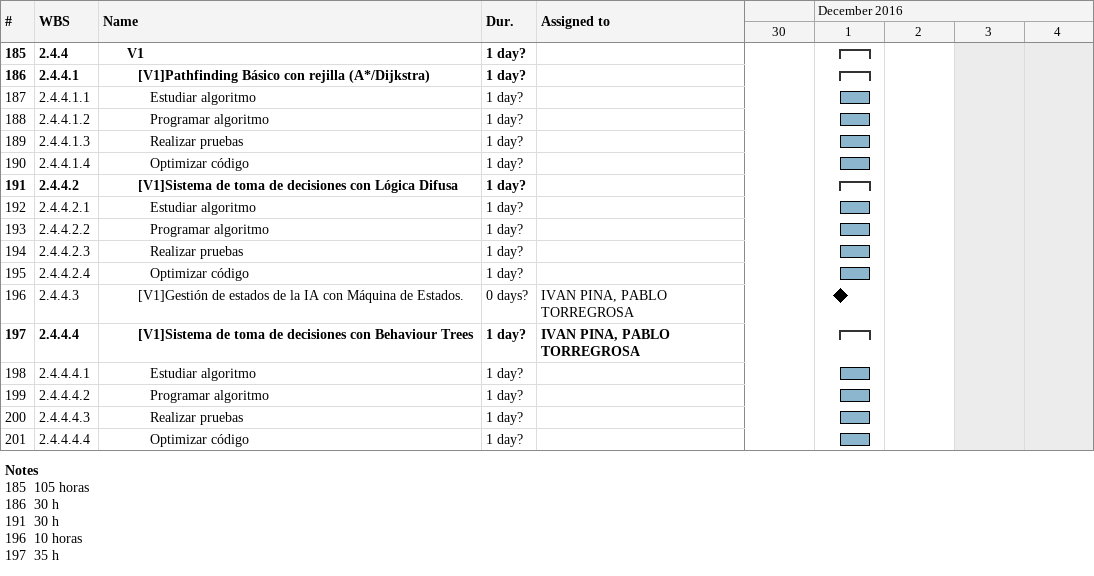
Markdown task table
| ID | WBS | Task | Duration | Start | Finish | Resources |
|---|---|---|---|---|---|---|
| 185 | 2.4.4 | **V1** | 1d? | 2016-12-01 | 2016-12-01 |  |
| 186 | 2.4.4.1 | **[V1]Pathfinding Básico con rejilla (A*/Dijkstra)** | 1d? | 2016-12-01 | 2016-12-01 |  |
| 187 | 2.4.4.1.1 | Estudiar algoritmo | 1d? | 2016-12-01 | 2016-12-01 |  |
| 188 | 2.4.4.1.2 | Programar algoritmo | 1d? | 2016-12-01 | 2016-12-01 |  |
| 189 | 2.4.4.1.3 | Realizar pruebas | 1d? | 2016-12-01 | 2016-12-01 |  |
| 190 | 2.4.4.1.4 | Optimizar código | 1d? | 2016-12-01 | 2016-12-01 |  |
| 191 | 2.4.4.2 | **[V1]Sistema de toma de decisiones con Lógica Difusa** | 1d? | 2016-12-01 | 2016-12-01 |  |
| 192 | 2.4.4.2.1 | Estudiar algoritmo | 1d? | 2016-12-01 | 2016-12-01 |  |
| 193 | 2.4.4.2.2 | Programar algoritmo | 1d? | 2016-12-01 | 2016-12-01 |  |
| 194 | 2.4.4.2.3 | Realizar pruebas | 1d? | 2016-12-01 | 2016-12-01 |  |
| 195 | 2.4.4.2.4 | Optimizar código | 1d? | 2016-12-01 | 2016-12-01 |  |
| 196 | 2.4.4.3 | [V1]Gestión de estados de la IA con Máquina de Estados. | 0d? | 2016-12-01 | 2016-12-01 | IVAN PINA, PABLO TORREGROSA |
| 197 | 2.4.4.4 | **[V1]Sistema de toma de decisiones con Behaviour Trees** | 1d? | 2016-12-01 | 2016-12-01 | IVAN PINA, PABLO TORREGROSA |
| 198 | 2.4.4.4.1 | Estudiar algoritmo | 1d? | 2016-12-01 | 2016-12-01 |  |
| 199 | 2.4.4.4.2 | Programar algoritmo | 1d? | 2016-12-01 | 2016-12-01 |  |
| 200 | 2.4.4.4.3 | Realizar pruebas | 1d? | 2016-12-01 | 2016-12-01 |  |
| 201 | 2.4.4.4.4 | Optimizar código | 1d? | 2016-12-01 | 2016-12-01 |  |

Notes
- 185: 105 horas
- 186: 30 h
- 191: 30 h
- 196: 10 horas
- 197: 35 h
